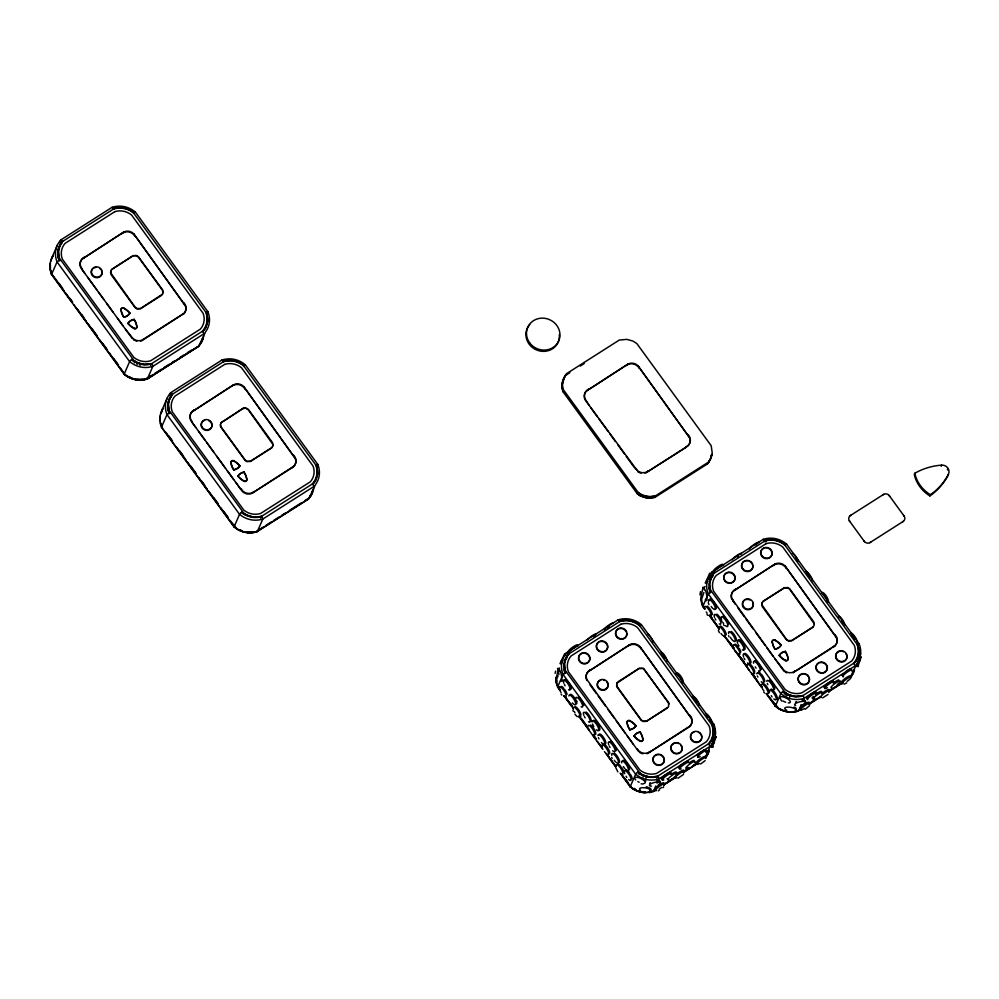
<?xml version="1.0" encoding="UTF-8"?>
<svg xmlns="http://www.w3.org/2000/svg" width="999" height="999" viewBox="0 0 999 999"><rect width="100%" height="100%" fill="white"/><g stroke="black" fill="none" stroke-linecap="round" stroke-linejoin="round"><path stroke-width="1.5" d="M561.888 385.914L562.937 380.169L566.658 373.589L619.28 340.06L626.885 339.373L632.866 341.059L636.788 343.506L711.213 445.766L712.225 453.022L710.664 458.641L707.517 463.873L654.907 497.402L647.29 498.089L639.934 495.691L637.399 493.956L562.961 391.695L561.888 385.914L564.922 375.936M555.669 677.534C555.943 681.455 559.203 665.921 557.517 668.606M559.303 669.218L559.34 667.956L558.803 668.868M704.482 588.636L704.233 587.612M110.664 271.179L112 269.143L133.154 255.682L136.638 255.532L138.486 256.768L162.625 289.922L162.949 293.256L161.613 295.292L140.459 308.766L136.988 308.903L135.127 307.667L110.989 274.513L110.802 270.854L110.639 271.478M133.154 255.682L135.827 255.669L138.349 257.093L162.487 290.247L163.112 292.632M272.889 445.966L273.039 445.342L271.541 448.002L250.399 461.463L246.915 461.613L245.055 460.377L220.929 427.222C219.355 425.112 221.691 421.965 221.004 422.977M272.128 447.415L250.537 461.138L247.053 461.288L245.205 460.052L221.066 426.898L220.429 424.5M272.902 445.666L272.552 442.632L248.426 409.465L246.566 408.229L243.082 408.379L221.216 422.764M616.658 684.078L616.82 683.453L617.007 687.112L641.146 720.267L642.994 721.503L646.478 721.365L668.568 706.768L668.643 702.522L643.281 668.406L639.173 668.281L616.945 683.191L617.295 682.654M761.862 603.196L763.211 601.161L784.352 587.699L787.836 587.549L789.697 588.786L813.823 621.94L814.16 625.274L812.811 627.31L791.67 640.784L788.186 640.933L786.325 639.697L762.2 606.53L762.012 602.872L761.85 603.496M59.952 245.23L58.392 250.849L59.403 258.104L133.829 360.364L136.364 362.1L143.731 364.498L151.336 363.811L203.958 330.282L205.694 327.934L207.967 321.029L206.955 313.786L132.53 211.513L129.982 209.79L122.627 207.38L115.01 208.079L62.4 241.596L59.253 246.84L60.664 243.943M169.892 397.939L168.319 403.559L169.331 410.801L243.768 513.074L246.303 514.797L253.659 517.207L261.276 516.508L313.898 482.992L315.634 480.644L317.894 473.738L316.883 466.483L242.457 364.223L239.922 362.487L232.555 360.09L224.95 360.776L172.328 394.305L169.193 399.538L170.592 396.653M707.517 463.873L710.551 458.903L711.525 454.632M699.949 594.867L700.549 591.608M555.132 673.326L555.606 671.116M703.87 592.469L702.085 598.014M58.679 248.177L57.892 250.999L58.591 249.4M710.114 579.994L709.527 584.34L710.601 590.122L785.039 692.382L787.574 694.118L794.929 696.528L802.547 695.828L855.169 662.312L857.604 658.678L859.165 653.059L858.153 645.804L783.728 543.543L781.193 541.808L773.825 539.398L766.221 540.097L713.598 573.613L709.415 581.593L709.877 580.207M712.487 746.915L716.183 736.625L715.734 737.549M856.655 665.147L856.355 666.37L859.465 657.817M558.066 675.923L556.893 678.596M711.463 745.729L711.163 746.952L714.61 737.362M859.802 656.78L859.939 655.868M857.904 665.584C857.067 669.08 862.237 654.482 860.926 656.967M168.606 400.886L167.82 403.708L168.519 402.098M713.461 743.868L713.935 742.482M859.128 661.912L859.615 660.489M702.697 588.024L703.121 587.037L700.799 597.752M710.963 574L709.44 576.947M51.936 257.63L57.43 244.992M59.628 242.732L60.852 239.922L112.088 207.293L114.523 206.656A22.952 21.429 23.5 0 1 133.267 210.477L135.327 212.025L207.904 311.738L208.691 314.098A22.952 21.429 23.5 0 1 205.619 331.818L198.601 346.353L147.365 378.983L144.93 379.62A22.952 21.429 23.5 0 1 126.186 375.799L124.126 374.25L129.62 361.601L131.793 359.303L133.516 360.701M58.217 249.575L58.916 247.964M58.941 256.706L58.242 258.316L58.604 255.257M82.58 258.753L123.976 231.943L82.305 258.966A8.242 7.692 23.5 0 0 80.782 267.782L132.243 338.536M84.328 257.642L84.603 257.03L82.58 258.354A8.242 7.692 23.5 0 0 81.044 267.17L82.492 269.206M121.953 233.666L124.276 231.78A8.242 7.692 23.5 0 1 133.616 233.691L134.84 236.288M111.426 269.73L132.205 256.281M110.439 272.44L135.265 307.355L137.125 308.579L140.609 308.441L162.55 294.168M184.865 305.02L133.841 233.953L185.04 305.319A8.242 7.692 23.5 0 1 183.516 314.136M120.954 309.977L121.104 309.64A1.861 1.736 23.5 0 1 123.726 307.967A17.92 16.733 23.5 0 1 129.957 313.074L129.808 313.399A9.353 8.729 23.5 0 1 123.726 317.27A18.144 16.933 23.5 0 1 120.954 309.977A1.861 1.736 23.5 0 1 123.576 308.304L123.726 307.967M123.726 317.27L123.876 316.945A9.353 8.729 23.5 0 0 129.957 313.074M127.947 323.526L128.097 323.189A9.353 8.729 23.5 0 1 134.166 319.318A18.144 16.933 23.5 0 1 136.95 326.623L136.801 326.96A1.861 1.736 23.5 0 1 134.178 328.634A17.92 16.733 23.5 0 1 127.947 323.526A9.353 8.729 23.5 0 1 134.028 319.655L134.166 319.318M134.178 328.634L134.316 328.296A1.861 1.736 23.5 0 0 136.95 326.623M134.353 362.874L135.052 361.276M137.05 364.423L137.75 362.812M139.972 365.509L140.672 363.898M150.649 365.409L151.336 363.811M183.604 303.284L183.866 302.672L185.302 304.707A8.242 7.692 23.5 0 1 183.779 313.536L142.07 340.097A8.242 7.692 23.5 0 1 132.742 338.199L125.562 329.37M183.242 314.348L183.516 313.736L141.808 340.709A8.242 7.692 23.5 0 1 140.634 341.096M161.863 410.327L167.357 397.689M169.568 395.442L170.779 392.632L222.015 359.99L224.463 359.365A22.952 21.429 23.5 0 1 243.194 363.186L245.267 364.735L317.832 464.448L318.619 466.808A22.952 21.429 23.5 0 1 315.559 484.527L308.529 499.05L257.143 531.605L254.745 532.23A22.727 21.216 23.5 0 1 236.201 528.446L234.053 526.948L161.488 427.247L166.983 414.597L169.643 412.962M168.881 409.415L168.182 411.014L167.632 408.104L168.332 406.493M167.844 409.565L168.544 407.967M168.631 412.412L169.331 410.801M192.507 411.463L233.903 384.64L192.245 411.663A8.242 7.692 23.5 0 0 189.972 418.169M194.268 410.339L194.53 409.727L192.507 411.051A8.242 7.692 23.5 0 0 190.984 419.88L192.42 421.915M231.893 386.376L234.216 384.49A8.242 7.692 23.5 0 1 243.544 386.388L244.78 388.998M221.94 421.853L222.889 421.241M294.792 457.729L243.781 386.663L294.98 458.029A8.242 7.692 23.5 0 1 293.444 466.845L251.748 493.419A8.242 7.692 23.5 0 1 249.338 494.006M224.026 420.754L243.082 408.379M242.944 408.703L243.881 408.091M244.543 407.979L243.744 408.404M245.23 407.967L248.276 409.79L273.102 444.692M230.881 462.674L231.031 462.35A1.861 1.736 23.5 0 1 233.654 460.676A17.92 16.733 23.5 0 1 239.885 465.771L239.735 466.108A9.353 8.729 23.5 0 1 233.666 469.98A18.144 16.933 23.5 0 1 230.881 462.674A1.861 1.736 23.5 0 1 233.516 461.001L233.654 460.676M233.666 469.98L233.803 469.642A9.353 8.729 23.5 0 0 239.885 465.771M237.874 476.223L238.024 475.899A9.353 8.729 23.5 0 1 244.106 472.028A18.144 16.933 23.5 0 1 246.878 479.333L246.741 479.657A1.861 1.736 23.5 0 1 244.106 481.331A17.92 16.733 23.5 0 1 237.874 476.223A9.353 8.729 23.5 0 1 240.996 473.339M246.741 479.657A18.144 16.933 23.5 0 0 243.956 472.352L244.106 472.028M244.106 481.331L244.256 481.006A1.861 1.736 23.5 0 0 246.878 479.333M252.048 493.256L293.444 466.446L293.182 467.057M253.796 492.145L254.071 491.533L252.01 492.807A8.242 7.692 23.5 0 1 242.67 490.896L241.184 488.898M260.577 518.119L261.276 516.508M236.114 528.496A22.952 21.429 23.5 0 0 254.857 532.317L257.305 531.693L262.799 519.055L261.838 516.108L259.902 516.608A20.267 18.919 23.5 0 1 243.356 513.236L241.733 512.012L239.548 514.31L234.053 526.948L236.313 528.334A22.44 20.942 23.5 0 0 254.62 532.067M293.531 455.994L293.806 455.382L295.242 457.417A8.242 7.692 23.5 0 1 293.718 466.233L291.421 468.169M562.937 380.169L564.21 377.222M562.474 381.556L563.174 379.957M562.15 382.992L562.849 381.381M564.223 377.535L565.746 374.712M561.95 384.44L562.649 382.842M565.047 376.311L566.658 373.589M561.962 387.387L562.587 384.303M562.162 388.848L562.662 385.776M562.499 390.297L562.862 387.25M562.961 391.695L563.199 388.698M586.838 390.746L628.234 363.923L586.575 390.946A8.242 7.692 23.5 0 0 584.577 398.638M588.586 389.622L588.861 389.011L586.838 390.334A8.242 7.692 23.5 0 0 585.314 399.163L589.198 405.519M626.223 365.659L628.546 363.773A8.242 7.692 23.5 0 1 637.874 365.671L639.098 368.281M689.123 437.013L638.111 365.946L689.298 437.312A8.242 7.692 23.5 0 1 687.774 446.128L646.066 472.702A8.242 7.692 23.5 0 1 644.904 473.089M635.239 468.793L635.514 468.181L637 470.179A8.242 7.692 23.5 0 0 646.341 472.09L648.388 470.816L648.126 471.428M565.272 659.44L568.419 654.195L621.028 620.679L628.646 619.979L636.001 622.389L638.536 624.113L712.974 726.385L713.985 733.641L711.713 740.546L709.977 742.881L657.354 776.41L649.75 777.097L642.382 774.7L639.847 772.964L565.422 670.704L564.41 663.448L566.683 656.543M637.399 493.956L638.086 492.357L563.661 390.085M638.611 494.867L639.31 493.256L638.086 492.357M639.934 495.691L640.634 494.08L639.31 493.256M560.289 690.871L557.567 687.137L563.061 674.5L565.734 672.864L565.109 670.991A20.267 18.919 23.5 0 1 567.807 655.356C571.028 653.746 565.534 650.749 565.347 654.42A22.952 21.429 23.5 0 0 562.275 672.14L563.061 674.5L635.639 774.213L637.699 775.761A22.952 21.429 23.5 0 0 656.443 779.582L658.878 778.945L710.114 746.315L711.638 744.417A22.952 21.429 23.5 0 0 714.71 726.698L713.923 724.337L641.346 624.625L639.285 623.076A22.952 21.429 23.5 0 0 620.541 619.255L618.106 619.892L566.87 652.534M565.422 670.704L564.722 672.302L563.923 669.467M641.308 496.403L642.007 494.805L640.634 494.08M642.757 497.015L643.456 495.404L649.55 496.603L655.606 495.791L708.216 462.275M644.23 497.49L644.929 495.891M645.754 497.852L646.453 496.253M647.29 498.089L647.989 496.491M648.851 498.201L649.55 496.603M650.399 498.189L651.098 496.59M651.935 498.051L652.634 496.441M653.446 497.777L654.145 496.178M654.907 497.402L655.606 495.791M687.861 435.277L688.124 434.665L689.572 436.7A8.242 7.692 23.5 0 1 688.036 445.517L686.013 446.84M588.598 671.353L629.994 644.542L588.324 671.565A8.242 7.692 23.5 0 0 586.8 680.381M590.347 670.242L590.609 669.63L588.598 670.953A8.242 7.692 23.5 0 0 587.062 679.77L638.498 751.41M627.971 646.266L630.294 644.38A8.242 7.692 23.5 0 1 639.635 646.291L640.859 648.9M708.441 462.749L709.14 461.151M711.325 456.081L712.025 454.47M709.253 461.538L711.7 455.906M616.508 685.701L641.283 719.954L643.144 721.191L646.628 721.041L667.632 707.891M618.019 681.743L639.023 668.593L643.281 668.406M690.883 717.619L639.86 646.553L691.058 717.919A8.242 7.692 23.5 0 1 689.535 726.748L647.827 753.308A8.242 7.692 23.5 0 1 646.653 753.696M643.856 668.781L669.143 703.945M626.972 722.577L627.11 722.24A1.861 1.736 23.5 0 1 629.745 720.566A17.92 16.733 23.5 0 1 635.976 725.674L635.826 725.998A9.353 8.729 23.5 0 1 629.745 729.882A18.144 16.933 23.5 0 1 626.972 722.577A1.861 1.736 23.5 0 1 629.295 720.779M629.745 720.566L629.595 720.903A17.92 16.733 23.5 0 1 632.467 722.702M629.745 729.882L629.894 729.545A9.353 8.729 23.5 0 0 635.976 725.674M642.832 739.872A1.861 1.736 23.5 0 1 640.197 741.233A17.92 16.733 23.5 0 1 633.965 736.126L634.115 735.788A9.353 8.729 23.5 0 1 640.184 731.917A18.144 16.933 23.5 0 1 642.969 739.223L642.819 739.56M642.719 738.91A18.144 16.933 23.5 0 0 640.047 732.255L640.184 731.917M711.862 575.961L710.464 578.858L712.899 575.224M640.197 741.233L640.334 740.896A1.861 1.736 23.5 0 0 642.969 739.223M711.987 576.348L712.687 574.737M637 749.412L637.262 748.8L638.761 750.798A8.242 7.692 23.5 0 0 648.089 752.697L650.149 751.423L649.887 752.035M710.152 588.723L709.452 590.334L708.903 587.424M645.092 792.619A22.727 21.216 23.5 0 1 632.28 788.348L630.144 786.85L635.639 774.213L637.812 771.902L639.535 773.301M639.148 774.575L639.847 772.964M643.069 777.022L643.768 775.411M645.991 778.109L646.69 776.498M733.778 590.771L775.174 563.96L733.516 590.983A8.242 7.692 23.5 0 0 731.518 598.663M735.539 589.66L735.801 589.048L733.778 590.372A8.242 7.692 23.5 0 0 732.255 599.2L733.428 601.835M735.227 604.32L732.429 599.5L783.678 670.829A8.242 7.692 23.5 0 0 784.64 671.653M656.655 778.009L657.354 776.41M655.831 785.963L653.383 791.583L650.948 792.219A22.952 21.429 23.5 0 1 649.038 792.544M657.055 783.166C658.928 782.192 660.014 774.312 655.993 776.51A20.267 18.919 23.5 0 1 639.447 773.139M689.622 715.896L689.884 715.284L691.32 717.307A8.242 7.692 23.5 0 1 689.797 726.136L648.126 753.159M773.164 565.684L775.486 563.798A8.242 7.692 23.5 0 1 784.814 565.709L786.051 568.319M762.624 601.748L784.215 588.024L787.699 587.874L789.547 589.11L814.372 624.013M761.65 604.47L786.475 639.372L788.323 640.609L791.807 640.459L813.398 626.723M836.063 637.037L785.052 565.971L836.25 637.337A8.242 7.692 23.5 0 1 834.714 646.166L832.691 647.489L834.989 645.554A8.242 7.692 23.5 0 0 836.513 636.725L835.077 634.702L834.802 635.314M705.232 757.542L710.114 746.315L708.503 743.83L709.69 742.294A20.267 18.919 23.5 0 0 712.399 726.66L711.775 724.787L713.923 724.337M772.152 641.995L772.302 641.658A1.861 1.736 23.5 0 1 774.924 639.984A17.92 16.733 23.5 0 1 781.156 645.092L781.006 645.429A9.353 8.729 23.5 0 1 774.937 649.3A18.144 16.933 23.5 0 1 772.152 641.995A1.861 1.736 23.5 0 1 774.787 640.322L774.924 639.984M774.937 649.3L775.074 648.963A9.353 8.729 23.5 0 0 781.156 645.092M779.145 655.544L779.295 655.207A9.353 8.729 23.5 0 1 785.376 651.336A18.144 16.933 23.5 0 1 788.149 658.641L788.011 658.978A1.861 1.736 23.5 0 1 785.376 660.651A17.92 16.733 23.5 0 1 779.145 655.544A9.353 8.729 23.5 0 1 783.99 651.947M786.525 653.983A18.144 16.933 23.5 0 0 785.226 651.673L785.376 651.336M785.376 660.651L785.526 660.314A1.861 1.736 23.5 0 0 788.149 658.641M801.198 709.327L796.016 711.55A22.727 21.216 23.5 0 1 777.459 707.767L775.324 706.268L780.818 693.631L783.004 691.32L784.627 692.557A20.267 18.919 23.5 0 0 801.173 695.928C804.42 693.731 804.582 699.999 802.846 701.173M793.019 672.727L834.714 645.766L834.452 646.365M784.34 693.993L785.039 692.382M785.551 694.904L786.25 693.294M786.875 695.729L787.574 694.118M789.697 697.04L790.396 695.441M801.011 705.394L798.576 711.001L796.128 711.638A22.952 21.429 23.5 0 1 777.384 707.816M914.797 473.276L914.285 474.463A33.404 31.181 23.5 0 0 929.894 495.904A64.011 59.753 23.5 0 0 947.901 475.574L948.413 474.375A6.631 6.194 23.5 0 0 941.67 465.122A64.785 60.477 23.5 0 0 914.797 473.276A33.404 31.181 23.5 0 0 930.406 494.717L929.894 495.904M941.158 466.308L941.67 465.122M850.411 676.96L856.83 663.836A22.952 21.429 23.5 0 0 859.889 646.128L859.103 643.756L786.538 544.055L784.465 542.494A22.952 21.429 23.5 0 0 765.734 538.673L763.286 539.31L712.05 571.952L710.526 573.838A22.952 21.429 23.5 0 0 707.467 591.558L708.254 593.918L780.818 693.631L782.891 695.179A22.952 21.429 23.5 0 0 801.623 699L804.07 698.363L855.306 665.734L853.695 663.249L854.869 661.725A20.267 18.919 23.5 0 0 857.579 646.078L856.955 644.205L859.103 643.756M616.683 683.778L617.082 682.866M561.101 664.248L561.825 662.662M709.477 574.088L709.902 573.101L705.194 583.016M706.281 583.666L707.554 580.918M562.362 661.5L562.974 660.189M708.166 579.62L708.815 578.259M560.851 661.925L561.426 660.739M565.322 655.356L565.871 654.283M564.722 653.683L560.002 663.598M809.59 705.569L805.331 709.215M59.965 245.554L61.701 243.207M169.892 398.251L171.628 395.904M565.983 658.154L566.795 656.93M59.453 258.941L59.828 260.801L59.091 258.391A20.267 18.919 23.5 0 1 61.788 242.757L62.675 240.971L61.414 242.545A20.704 19.331 23.5 0 0 58.654 258.516L59.303 260.477L57.043 261.9L51.548 274.538L124.238 374.213L126.261 375.736A22.727 21.216 23.5 0 0 144.818 379.52L147.215 378.908L198.389 346.303L199.887 344.443M202.76 331.556L204.021 329.982A20.704 19.331 23.5 0 0 206.781 314.011L206.131 312.05L206.381 314.061A20.267 18.919 23.5 0 1 203.671 329.695L202.46 331.193L204.096 333.703L152.859 366.346L150.424 366.983A22.952 21.429 23.5 0 1 131.681 363.161L129.62 361.601L57.043 261.9L56.256 259.54A22.952 21.429 23.5 0 1 59.328 241.82L60.852 239.922L62.675 240.971M168.694 410.177A19.855 18.544 23.5 0 0 169.081 411.763L169.68 413.561L169.018 411.101A20.267 18.919 23.5 0 1 171.728 395.454L172.602 393.681L171.353 395.242A20.704 19.331 23.5 0 0 168.581 411.226L169.231 413.174M312.687 484.253L313.948 482.692A20.704 19.331 23.5 0 0 316.708 466.708L316.059 464.76L316.308 466.77A20.267 18.919 23.5 0 1 313.599 482.405L312.4 483.903L314.036 486.413L262.799 519.055L260.352 519.68A22.952 21.429 23.5 0 1 241.621 515.859L239.548 514.31L166.983 414.597L166.196 412.237A22.952 21.429 23.5 0 1 169.256 394.518L170.779 392.632L172.602 393.681M256.543 530.981L256.968 531.456L308.316 499.001L309.815 497.152A22.727 21.216 23.5 0 0 312.974 490.584M568.693 653.583L567.432 655.144A20.704 19.331 23.5 0 0 564.672 671.116L565.322 673.076M710.501 592.494L710.289 590.409A20.267 18.919 23.5 0 1 712.999 574.775L713.873 573.001L712.624 574.562A20.704 19.331 23.5 0 0 709.852 590.546L710.501 592.494L708.254 593.918L702.759 606.555L704.745 609.115M708.778 744.155L710.027 742.594A20.704 19.331 23.5 0 0 712.799 726.61L712.15 724.662M853.958 663.573L855.219 662.012A20.704 19.331 23.5 0 0 857.979 646.028L857.329 644.08M851.111 515.084L849.575 516.283A4.458 4.158 23.5 0 0 848.938 519.967L849.962 521.678M902.447 521.928L903.983 520.729A4.458 4.158 23.5 0 0 904.619 517.045L903.583 515.334M662.961 787.687L663.686 786.987M683.566 774.362L678.121 778.196M705.107 760.639L700.624 764.01M828.021 694.467L822.627 697.876M135.327 212.025L133.666 213.149L132.03 211.913A20.267 18.919 23.5 0 0 115.484 208.541L113.561 209.041L112.088 207.293M245.267 364.735L243.631 365.834L241.97 364.623A20.267 18.919 23.5 0 0 225.424 361.251L223.489 361.75M641.346 624.625L639.71 625.724L638.049 624.525A20.267 18.919 23.5 0 0 621.503 621.141L619.58 621.653M786.538 544.055L784.877 545.167L783.241 543.943A20.267 18.919 23.5 0 0 766.695 540.571L764.759 541.071L763.286 539.31M882.779 494.905L884.527 494.006A4.458 4.158 23.5 0 1 888.423 494.805L889.759 496.328M870.766 542.107L869.018 543.006A4.458 4.158 23.5 0 1 865.122 542.207L863.798 540.684M630.144 786.85L630.881 786.438M777.921 707.255L776.061 705.856L775.324 706.268M146.603 378.271L152.06 375.212M154.683 373.539L161.214 369.38M163.836 367.707L169.068 364.385M171.678 362.712L174.301 361.051M179.533 357.717L183.454 355.219M187.375 352.709L191.296 350.212M258.067 530.419L263.299 527.085M265.921 525.412L271.154 522.077M273.763 520.417L278.996 517.082M281.618 515.422L285.539 512.912M289.46 510.414L301.236 502.922M305.157 500.424L307.779 498.751M565.958 375.187L569.855 372.702M580.269 366.084L584.165 363.599M646.378 472.539L685.751 447.452M850.161 515.696L883.728 494.305M869.817 542.707L903.396 521.316M793.318 672.577L795.341 670.841L793.281 672.115A8.242 7.692 23.5 0 1 783.94 670.217L774.962 658.903M796.365 670.629L831.405 648.314M655.469 789.485L652.846 791.146L656.018 789.909M668.543 781.143L673.776 777.809M684.24 771.153L689.472 767.819M693.393 765.309L696.016 763.648M653.046 791.358L655.669 789.685M664.847 783.84L674.013 777.996M683.191 772.152L689.735 767.981M692.357 766.32L696.291 763.81M653.234 791.508L655.856 789.834M665.047 783.978L674.225 778.134M683.416 772.277L696.54 763.923M663.898 784.889L675.724 777.359M683.603 772.339L696.74 763.973M811.113 702.235L816.345 698.9M829.42 690.571L838.586 684.74M810.027 703.259L820.516 696.59M829.682 690.746L841.47 683.229M809.078 704.307L820.903 696.778M829.907 690.858L843.231 682.554M846.74 682.866L844.167 684.153M123.714 232.555L124.013 232.392A8.242 7.692 23.5 0 1 133.354 234.29L133.579 234.565M233.641 385.252L233.953 385.102A8.242 7.692 23.5 0 1 243.281 387L243.519 387.262M627.971 364.535L628.271 364.385A8.242 7.692 23.5 0 1 637.612 366.283L637.837 366.546M774.912 564.572L775.224 564.41A8.242 7.692 23.5 0 1 784.552 566.321L784.789 566.583M629.732 645.154L630.032 644.992A8.242 7.692 23.5 0 1 639.372 646.902L639.597 647.165M659.203 790.359L658.254 790.833M128.009 376.66A22.44 20.942 23.5 0 1 126.374 375.624L124.126 374.25M206.131 312.05L207.904 311.738M316.059 464.76L317.832 464.448M558.916 686.95L557.567 687.137M113.337 208.704L115.36 208.179A20.704 19.331 23.5 0 1 132.268 211.626L133.966 212.912M146.828 378.546L147.365 378.983L152.859 366.346L152.085 363.823L150.075 364.348A20.704 19.331 23.5 0 1 133.167 360.901M222.015 359.99L223.277 361.401L225.287 360.876A20.704 19.331 23.5 0 1 242.195 364.335L243.893 365.609M262.025 516.533L260.002 517.057A20.704 19.331 23.5 0 1 243.107 513.611L241.396 512.325M764.547 540.721L766.558 540.197A20.704 19.331 23.5 0 1 783.466 543.643L785.164 544.93M618.106 619.892L619.355 621.303L621.378 620.779A20.704 19.331 23.5 0 1 638.286 624.225L639.984 625.511M803.296 695.853L801.273 696.365A20.704 19.331 23.5 0 1 784.377 692.919L782.667 691.645M795.891 711.388L798.413 710.926M658.104 776.423L656.093 776.947A20.704 19.331 23.5 0 1 639.185 773.501M52.522 274.45L51.548 274.538L50.762 272.178A22.952 21.429 23.5 0 1 52.81 255.994M162.462 427.16L161.488 427.247M703.733 606.48L702.759 606.555L701.972 604.195A22.952 21.429 23.5 0 1 701.148 598.626M643.169 784.015L641.133 783.815M712.05 571.952L713.873 573.001M308.316 499.001L310.052 497.165A22.952 21.429 23.5 0 0 312.687 492.295M642.007 494.805L643.456 495.404M634.14 788.336L635.464 789.148M777.734 707.479L769.392 697.215M131.468 359.628L133.329 360.976A19.855 18.544 23.5 0 0 134.765 361.888M637.487 772.227L639.348 773.576A19.855 18.544 23.5 0 0 640.784 774.5M236.463 528.159L229.957 520.417M577.222 716.658L574.949 714.335M707.804 615.297L706.98 614.46M781.031 700.399L781.842 701.098M723.538 624.812L724.275 625.574M763.81 692.22L764.547 692.981M561.051 694.105L561.788 695.042M889.073 495.392L904.27 516.271M849.287 520.741L864.472 541.62M737.936 608.041L744.267 616.72M746.066 619.205L753.296 629.133M756.006 632.854L765.034 645.254M766.832 647.739L773.151 656.418M636.775 469.917L585.039 399.775M590.996 408.004L597.315 416.695M599.125 419.168L608.154 431.58M609.964 434.053L615.384 441.508M618.094 445.229L624.412 453.908M626.211 456.393L634.34 467.557M710.139 615.284L711.975 617.794M730.281 642.956L733.94 647.989M741.27 658.054L744.018 661.825M753.171 674.412L755.007 676.922M774.237 703.346L776.061 705.856M709.814 615.359L711.65 617.882M713.486 620.391L718.98 627.959M727.235 639.285L733.653 648.101M738.236 654.395L746.478 665.734M751.985 673.289L757.479 680.843M760.227 684.627L762.062 687.15M704.957 609.103L702.372 604.32A22.44 20.942 23.5 0 1 701.947 602.509M709.552 615.409L718.718 628.009M724.225 635.576L733.403 648.176M735.239 650.699L749 669.605M751.748 673.388L761.837 687.25M766.433 693.556L775.599 706.156L777.584 707.654A22.44 20.942 23.5 0 0 786.413 711.413M709.103 615.284L719.08 628.995M724.025 635.601L761.725 687.574M766.258 693.618L775.436 706.243M590.047 684.902L596.366 693.581M598.176 696.066L605.394 705.993M608.104 709.715L614.422 718.393M616.233 720.878L625.262 733.278M627.072 735.764L633.391 744.442M570.441 703.408L572.277 705.931M581.43 718.506L586.013 724.799M593.344 734.864L596.091 738.636M625.386 778.895L628.134 782.667M558.216 687.125L560.052 689.647M565.546 697.202L571.965 706.018M580.219 717.344L587.549 727.422M593.044 734.977L595.791 738.761M600.374 745.054L602.21 747.577M607.717 755.132L609.54 757.654M611.376 760.164L615.958 766.47M622.377 775.274L630.631 786.613M559.777 689.685L557.18 684.889M564.36 695.991L571.703 706.068M579.045 716.158L589.135 730.019M592.807 735.064L595.554 738.848M597.39 741.358L601.972 747.664M607.479 755.232L615.734 766.57M621.241 774.138L630.419 786.737L632.392 788.223A22.44 20.942 23.5 0 0 645.042 792.457M563.923 695.866L573.326 708.616M578.846 716.183L602.921 749.45M605.644 753.196L615.634 766.907M620.167 773.139L630.257 786.812M82.218 269.817L84.927 273.539M87.637 277.26L96.666 289.66M98.476 292.145L103.896 299.588M106.606 303.309L112.924 312M117.445 318.194L122.852 325.649M192.158 422.515L195.767 427.485M198.476 431.206L204.795 439.885M206.606 442.37L213.823 452.297M216.533 456.019L225.562 468.419M227.372 470.904L233.691 479.582M235.502 482.067L240.921 489.51M58.929 283.254L62.6 288.286M69.918 298.351L72.665 302.135M81.831 314.71L83.654 317.232M91.896 328.546L97.39 336.101M102.885 343.644L107.467 349.937M113.874 358.741L118.456 365.035M53.109 275.786L64.111 290.896M65.946 293.419L72.365 302.235M76.948 308.529L86.114 321.116M87.949 323.639L97.115 336.226M99.863 340.01L107.193 350.087M109.028 352.61L118.194 365.197M120.03 367.719L124.613 374.013M72.103 302.297L51.923 274.563L51.161 272.29A22.44 20.942 23.5 0 1 50.737 270.492M73.938 304.807L124.4 374.138M168.868 435.964L172.527 440.996M179.857 451.061L183.516 456.093M190.846 466.158L196.341 473.701M201.835 481.256L204.583 485.027M213.736 497.614L218.319 503.896M223.813 511.451L228.384 517.744M165.797 432.267L172.215 441.083M176.798 447.377L185.964 459.977M187.8 462.487L196.041 473.826M198.789 477.597L207.043 488.936M208.878 491.458L218.044 504.045M220.791 507.829L228.122 517.907M234.328 526.848L161.638 427.272L160.702 424.875A22.952 21.429 23.5 0 1 162.737 408.703M617.882 771.877L615.821 767.794M719.442 632.717L718.381 630.606M728.521 635.701L728.983 636.738M708.978 604.67L708.216 602.697M611.663 757.442L612.137 758.478M152.085 363.823L149.975 363.911A20.267 18.919 23.5 0 1 133.429 360.527M702.909 606.58L702.135 604.27A22.727 21.216 23.5 0 1 701.323 598.751M557.729 687.162L556.78 684.777A22.952 21.429 23.5 0 1 555.968 679.208M161.85 427.26L161.101 425A22.44 20.942 23.5 0 1 160.677 423.201M51.711 274.563L50.937 272.24A22.727 21.216 23.5 0 1 50.425 263.062M572.902 710.252L573.189 711.176M57.905 256.868L57.63 253.921M167.557 406.63L167.632 408.104M607.979 684.902A5.482 5.12 23.5 0 1 603.583 690.284A5.482 5.12 23.5 0 1 597.352 686.301A5.482 5.12 23.5 0 1 600.661 680.232M603.458 680.094A5.482 5.12 23.5 0 1 604.807 680.556M606.98 682.354A5.482 5.12 23.5 0 1 607.654 683.578M633.004 723.126A17.92 16.733 23.5 0 1 633.516 723.563M634.015 724.025A17.92 16.733 23.5 0 1 635.826 725.998M629.894 729.545A18.144 16.933 23.5 0 1 627.11 722.24M633.965 736.126A9.353 8.729 23.5 0 1 637.637 732.966M638.211 732.729A9.353 8.729 23.5 0 1 640.047 732.255M640.334 740.896A17.92 16.733 23.5 0 1 634.115 735.788M648.913 787.587A5.757 2.01 9.8 0 1 649.85 790.584M646.216 786.762A5.757 2.01 9.8 0 1 647.639 787.125M640.634 790.396A5.757 2.01 9.8 0 1 642.207 787.687A5.757 2.01 9.8 0 1 650.262 789.722A5.757 2.01 9.8 0 1 647.277 792.082M645.841 791.995A5.757 2.01 9.8 0 1 644.367 791.757M651.498 786.176A5.757 1.686 -13.5 0 1 650.911 783.753A5.757 1.686 -13.5 0 1 659.19 781.992A5.757 1.686 -13.5 0 1 658.329 784.727M656.93 780.756A5.757 1.686 -13.5 0 1 659.839 782.392M649.55 783.266A5.757 1.686 -13.5 0 1 650.299 782.716M635.726 779.957A5.757 2.06 25.9 0 1 636.525 777.259A5.757 2.06 25.9 0 1 643.618 780.244A5.757 2.06 25.9 0 1 644.055 783.466M639.148 782.267A5.757 2.06 25.9 0 1 637.837 781.555M645.416 780.469A5.757 2.06 25.9 0 1 645.741 781.168M618.144 764.098A5.757 1.748 57.5 0 1 620.554 765.983M621.44 767.107A5.757 1.748 57.5 0 1 623.9 772.002M616.133 765.746A5.757 1.748 57.5 0 1 619.193 766.333A5.757 1.748 57.5 0 1 622.914 773.014A5.757 1.748 57.5 0 1 620.504 773.588M558.766 671.977A5.757 1.186 80.2 0 1 560.227 671.041A5.757 1.186 80.2 0 1 561.788 678.546A5.757 1.186 80.2 0 1 560.614 680.781M558.928 674.625A5.757 1.186 80.2 0 1 558.791 673.214M563.011 680.119A5.757 1.186 80.2 0 1 562.837 680.794M599 734.977A5.757 1.748 57.5 0 1 603.671 737.612A5.757 1.748 57.5 0 1 604.882 743.793M597.939 735.651A5.757 1.748 57.5 0 1 601.286 736.563A5.757 1.748 57.5 0 1 604.782 743.493A5.757 1.748 57.5 0 1 601.423 742.582M598.988 738.923A5.757 1.748 57.5 0 1 598.426 737.674M610.314 741.246A5.757 1.748 57.5 0 1 615.709 748.026M616.058 749.15A5.757 1.748 57.5 0 1 616.096 750.699M608.778 744.929A5.757 1.748 57.5 0 1 610.202 742.432A5.757 1.748 57.5 0 1 614.909 749.475A5.757 1.748 57.5 0 1 612.662 750.736M610.064 747.464A5.757 1.748 57.5 0 1 609.34 746.166M626.273 770.004A5.757 1.748 57.5 0 1 626.972 770.341M627.797 770.978A5.757 1.748 57.5 0 1 629.57 773.014M630.394 774.25A5.757 1.748 57.5 0 1 632.167 778.82M624.75 773.688A5.757 1.748 57.5 0 1 626.173 771.191A5.757 1.748 57.5 0 1 630.869 778.233A5.757 1.748 57.5 0 1 628.633 779.495M626.86 777.472A5.757 1.748 57.5 0 1 626.023 776.223M603.846 744.143A5.757 1.748 57.5 0 1 607.966 748.388A5.757 1.748 57.5 0 1 609.64 753.608M601.96 746.703A5.757 1.748 57.5 0 1 604.882 746.378A5.757 1.748 57.5 0 1 608.666 753.883A5.757 1.748 57.5 0 1 604.432 751.61M578.583 697.015A5.757 1.748 57.5 0 1 583.778 705.494M575.861 698.338A5.757 1.748 57.5 0 1 580.943 701.61A5.757 1.748 57.5 0 1 581.056 706.817M576.91 701.61A5.757 1.748 57.5 0 1 576.361 700.361M586.051 711.987A5.757 1.748 57.5 0 1 590.746 718.443M591.108 719.555A5.757 1.748 57.5 0 1 591.146 721.116M583.828 715.334A5.757 1.748 57.5 0 1 584.989 712.662A5.757 1.748 57.5 0 1 589.685 719.118A5.757 1.748 57.5 0 1 588.523 721.79M585.102 717.869A5.757 1.748 57.5 0 1 584.39 716.583M590.621 725.012A5.757 1.748 57.5 0 1 595.067 730.856A5.757 1.748 57.5 0 1 594.855 734.477M587.899 726.335A5.757 1.748 57.5 0 1 592.981 729.607A5.757 1.748 57.5 0 1 593.094 734.827M588.948 729.607A5.757 1.748 57.5 0 1 588.399 728.371M570.379 694.342A5.757 1.748 57.5 0 1 575.749 699.887M576.311 701.136A5.757 1.748 57.5 0 1 576.698 703.808M568.893 695.991A5.757 1.748 57.5 0 1 573.563 698.638A5.757 1.748 57.5 0 1 574.787 704.819M574.088 704.482A5.757 1.748 57.5 0 1 572.39 702.921M561.313 686.325A5.757 1.748 57.5 0 1 563.711 688.224M564.597 689.335A5.757 1.748 57.5 0 1 567.07 694.243M559.79 690.009A5.757 1.748 57.5 0 1 561.213 687.524A5.757 1.748 57.5 0 1 565.909 694.555A5.757 1.748 57.5 0 1 563.673 695.828M561.063 692.544A5.757 1.748 57.5 0 1 560.352 691.258M581.006 716.021A5.757 1.748 57.5 0 1 580.144 716.345M575.212 706.555A5.757 1.748 57.5 0 1 580.968 714.46M573.339 709.115A5.757 1.748 57.5 0 1 575.387 707.966A5.757 1.748 57.5 0 1 579.695 714.41A5.757 1.748 57.5 0 1 578.396 716.695M574.962 712.774A5.757 1.748 57.5 0 1 574.25 711.488M593.194 720.641A5.757 1.748 57.5 0 1 598.551 725.212A5.757 1.748 57.5 0 1 598.289 729.769M592.032 721.965A5.757 1.748 57.5 0 1 596.703 724.612A5.757 1.748 57.5 0 1 597.926 730.781M597.227 730.456A5.757 1.748 57.5 0 1 596.403 729.807M593.806 726.535A5.757 1.748 57.5 0 1 592.532 724M564.398 680.569A5.757 1.748 57.5 0 1 569.48 683.84A5.757 1.748 57.5 0 1 569.592 689.048M563.836 683.266A5.757 1.748 57.5 0 1 564.997 680.594A5.757 1.748 57.5 0 1 569.692 687.05A5.757 1.748 57.5 0 1 568.531 689.722M565.109 685.801A5.757 1.748 57.5 0 1 564.385 684.515M636.313 622.452A5.757 2.06 25.9 0 1 637.624 623.151M712.524 724.325A5.757 1.374 73.6 0 1 713.061 725.099M713.598 726.173A5.757 1.374 73.6 0 1 714.123 727.447M714.597 728.858A5.757 1.374 73.6 0 1 714.947 734.852M713.086 746.89A5.757 0.687 -84.8 0 1 712.574 746.653M711.775 746.777A5.757 0.687 -84.8 0 1 711.276 746.528M680.993 745.504A5.757 5.37 23.5 0 1 678.845 753.458A5.757 5.37 23.5 0 1 670.891 749.662A5.757 5.37 23.5 0 1 675.811 743.031M677.297 743.144A5.757 5.37 23.5 0 1 678.721 743.618M655.456 789.635A5.757 1.099 -36 0 1 658.903 785.152A5.757 1.099 -36 0 1 663.561 783.865M656.218 790.684A5.757 1.099 -36 0 1 657.055 788.311A5.757 1.099 -36 0 1 663.386 784.028A5.757 1.099 -36 0 1 663.661 785.664M661.663 787.424A5.757 1.099 -36 0 1 659.24 789.16M701.685 738.298A5.757 5.37 23.5 0 1 692.457 741.171A5.757 5.37 23.5 0 1 694.055 731.98M698.401 732.317A5.757 5.37 23.5 0 1 701.723 736.875M569.442 651.735A5.757 1.099 -36 0 1 573.901 647.889A5.757 1.099 -36 0 1 578.109 645.891M569.08 651.748A5.757 1.099 -36 0 1 572.527 647.265A5.757 1.099 -36 0 1 577.185 645.978M696.865 763.286A5.757 1.099 -36 0 1 699.712 759.24A5.757 1.099 -36 0 1 705.344 756.917M697.627 764.335A5.757 1.099 -36 0 1 701.073 759.852A5.757 1.099 -36 0 1 705.731 758.553M699.487 763.498A5.757 1.099 -36 0 1 698.451 764.023M605.057 629.77A5.757 1.099 -36 0 1 606.743 626.635A5.757 1.099 -36 0 1 613.324 622.852M606.98 628.146A5.757 1.099 -36 0 1 609.265 626.336M675.586 775.187A5.757 1.099 -36 0 1 681.168 771.003A5.757 1.099 -36 0 1 683.803 770.641M676.148 776.698A5.757 1.099 -36 0 1 674.55 776.535M676.91 777.746A5.757 1.099 -36 0 1 676.348 776.235A5.757 1.099 -36 0 1 682.966 771.528A5.757 1.099 -36 0 1 683.528 773.026M593.181 636.613A5.757 1.099 -36 0 1 595.392 635.401M587.35 639.81A5.757 1.099 -36 0 1 591.808 635.963A5.757 1.099 -36 0 1 596.016 633.965M614.385 753.146A5.757 1.748 57.5 0 1 618.831 758.99A5.757 1.748 57.5 0 1 618.618 762.612M611.813 755.381A5.757 1.748 57.5 0 1 613.861 754.22A5.757 1.748 57.5 0 1 618.169 760.664A5.757 1.748 57.5 0 1 616.858 762.949M616.046 762.312A5.757 1.748 57.5 0 1 614.273 760.276M623.126 760.326A5.757 1.748 57.5 0 1 627.372 763.948A5.757 1.748 57.5 0 1 629.445 769.792M621.778 762.899A5.757 1.748 57.5 0 1 625.886 764.01A5.757 1.748 57.5 0 1 627.522 770.803M626.835 770.466A5.757 1.748 57.5 0 1 626.011 769.829M625.124 768.918A5.757 1.748 57.5 0 1 623.401 766.545M697.177 755.232A5.757 1.099 -36 0 1 701.023 751.81M702.247 750.986A5.757 1.099 -36 0 1 704.445 749.762M700.199 756.505A5.757 1.099 -36 0 1 697.777 756.493A5.757 1.099 -36 0 1 703.408 751.785A5.757 1.099 -36 0 1 706.805 750.973M706.443 751.56A5.757 1.099 -36 0 1 705.781 752.309M648.026 634.24A5.757 1.748 57.5 0 1 653.084 641.808M661.55 653.708A5.757 1.748 57.5 0 1 663.311 655.744M664.148 656.98A5.757 1.748 57.5 0 1 664.872 658.279M661.088 652.06A5.757 1.748 57.5 0 1 665.209 656.306A5.757 1.748 57.5 0 1 666.882 661.513M663.086 778.883A5.757 1.099 -36 0 1 664.51 775.599A5.757 1.099 -36 0 1 670.741 772.826M663.848 779.932A5.757 1.099 -36 0 1 663.036 778.683A5.757 1.099 -36 0 1 669.23 774.038A5.757 1.099 -36 0 1 671.128 774.462M693.98 698.239A5.757 1.748 57.5 0 1 697.302 702.809M692.669 696.927A5.757 1.748 57.5 0 1 696.378 699.013A5.757 1.748 57.5 0 1 699.412 705.406M671.34 774.3A5.757 1.099 -36 0 1 675.986 773.001M667.881 778.783A5.757 1.099 -36 0 1 667.057 778.696M668.656 779.832A5.757 1.099 -36 0 1 672.102 775.349A5.757 1.099 -36 0 1 676.76 774.05M689.31 762.786A5.757 1.099 -36 0 1 694.118 760.364M686.625 768.318A5.757 1.099 -36 0 1 690.072 763.835A5.757 1.099 -36 0 1 694.73 762.549M688.486 767.494A5.757 1.099 -36 0 1 687.449 768.019M660.851 755.182A5.757 5.37 23.5 0 1 662.225 764.31A5.757 5.37 23.5 0 1 653.034 761.226A5.757 5.37 23.5 0 1 659.427 754.707M599.937 641.595A5.757 5.37 23.5 0 1 607.629 647.439A5.757 5.37 23.5 0 1 599.175 651.36A5.757 5.37 23.5 0 1 598.638 642.195M585.039 653.209A5.757 5.37 23.5 0 1 588.823 661.8A5.757 5.37 23.5 0 1 579.233 661.051A5.757 5.37 23.5 0 1 583.553 653.084M679.57 768.081A5.757 1.099 -36 0 1 683.016 763.598A5.757 1.099 -36 0 1 687.674 762.299M681.156 768.818A5.757 1.099 -36 0 1 682.579 765.546A5.757 1.099 -36 0 1 688.811 762.761M626.785 633.578A5.757 5.37 23.5 0 1 619.243 638.873A5.757 5.37 23.5 0 1 617.045 629.857A5.757 5.37 23.5 0 1 626.448 632.18M650.574 791.732A22.078 20.617 23.5 0 1 648.738 792.045M644.992 792.219A22.078 20.617 23.5 0 1 641.233 791.757M639.397 791.308A22.078 20.617 23.5 0 1 637.587 790.709M635.839 789.959A22.078 20.617 23.5 0 1 634.153 789.073M650.836 792.132A22.727 21.216 23.5 0 1 648.95 792.444M650.711 791.97A22.44 20.942 23.5 0 1 648.851 792.282M647.102 792.719A22.952 21.429 23.5 0 1 632.205 788.398M565.159 671.665A19.855 18.544 23.5 0 1 564.785 670.067M566.171 659.078A19.855 18.544 23.5 0 1 566.933 657.667M556.793 681.355A22.078 20.617 23.5 0 1 556.693 679.57M556.955 684.839A22.727 21.216 23.5 0 1 556.143 679.332M556.755 683.091A22.44 20.942 23.5 0 1 556.393 679.445M644.942 791.92A21.666 20.23 23.5 0 1 643.106 791.77M709.327 750.424A22.952 21.429 23.5 0 1 706.143 757.055M707.467 753.895A22.44 20.942 23.5 0 1 705.619 756.992M709.053 750.474A22.727 21.216 23.5 0 1 705.906 757.042M642.919 753.77A8.242 7.692 23.5 0 1 639.46 752.235M675.761 673.638A5.757 1.748 57.5 0 1 679.145 676.061A5.757 1.748 57.5 0 1 682.055 681.543M676.398 673.938A5.757 1.748 57.5 0 1 680.644 675.961A5.757 1.748 57.5 0 1 682.816 682.754M706.505 715.334A5.757 1.748 57.5 0 1 708.279 717.369M709.827 719.904A5.757 1.748 57.5 0 1 710.389 721.153M705.519 713.686A5.757 1.748 57.5 0 1 709.765 717.307A5.757 1.748 57.5 0 1 711.837 723.151M208.729 420.654A5.482 5.12 23.5 0 1 210.689 428.733A5.482 5.12 23.5 0 1 202.085 428.072A5.482 5.12 23.5 0 1 204.57 420.329M234.116 461.326A17.92 16.733 23.5 0 1 237.924 464.123M238.411 464.597A17.92 16.733 23.5 0 1 238.873 465.084M239.31 465.584A17.92 16.733 23.5 0 1 239.735 466.108M233.803 469.642A18.144 16.933 23.5 0 1 231.031 462.35M241.546 473.064A9.353 8.729 23.5 0 1 243.956 472.352M244.256 481.006A17.92 16.733 23.5 0 1 238.024 475.899M252.647 532.155A22.078 20.617 23.5 0 1 247.028 532.167M241.508 530.806A22.078 20.617 23.5 0 1 239.76 530.069M250.712 532.017A21.666 20.23 23.5 0 1 248.863 532.017M241.596 530.544A21.666 20.23 23.5 0 1 239.885 529.807M244.705 514.597A19.855 18.544 23.5 0 1 243.257 513.686M160.864 424.95A22.727 21.216 23.5 0 1 160.427 423.126M160.165 421.278A22.727 21.216 23.5 0 1 160.352 415.759M160.752 413.973A22.727 21.216 23.5 0 1 162.887 408.941M161.538 412.45A22.44 20.942 23.5 0 1 162.238 410.789M161.401 425.025A22.078 20.617 23.5 0 1 160.976 423.251M313.649 488.723A22.952 21.429 23.5 0 1 313.249 490.534M310.527 495.579A22.44 20.942 23.5 0 1 309.528 497.09M312.637 490.609A22.44 20.942 23.5 0 1 312.088 492.332M248.089 494.03A8.242 7.692 23.5 0 1 245.604 493.531M244.443 493.007A8.242 7.692 23.5 0 1 242.407 491.508L190.722 420.492A8.242 7.692 23.5 0 1 190.247 419.355M101.636 270.966A5.482 5.12 23.5 0 1 98.027 277.597A5.482 5.12 23.5 0 1 91.234 273.264A5.482 5.12 23.5 0 1 96.016 267.382M100 268.719A5.482 5.12 23.5 0 1 100.961 269.755M123.576 308.304A17.92 16.733 23.5 0 1 129.808 313.399M123.876 316.945A18.144 16.933 23.5 0 1 121.104 309.64M134.028 319.655A18.144 16.933 23.5 0 1 136.264 324.413M136.426 325.05A18.144 16.933 23.5 0 1 136.801 326.96M134.316 328.296A17.92 16.733 23.5 0 1 128.097 323.189M144.555 379.133A22.078 20.617 23.5 0 1 135.215 379.158M133.379 378.708A22.078 20.617 23.5 0 1 129.82 377.36M128.134 376.473A22.078 20.617 23.5 0 1 126.536 375.462M142.607 379.158A21.666 20.23 23.5 0 1 137.088 379.17M131.668 377.834A21.666 20.23 23.5 0 1 129.945 377.098M135.202 379.395A22.44 20.942 23.5 0 0 144.693 379.358L147.04 378.758L198.601 346.353L200.125 344.455A22.952 21.429 23.5 0 0 203.709 336.014M133.329 378.933A22.44 20.942 23.5 0 1 129.72 377.56M50.812 261.263A22.727 21.216 23.5 0 1 52.959 256.231M59.041 249.475A19.855 18.544 23.5 0 1 59.528 247.952M50.474 268.681A22.44 20.942 23.5 0 1 50.437 265.035M51.461 272.315A22.078 20.617 23.5 0 1 51.036 270.554M203.047 337.874A22.727 21.216 23.5 0 1 200.899 342.919M202.71 337.912A22.44 20.942 23.5 0 1 202.16 339.623M136.9 341.171A8.242 7.692 23.5 0 1 135.677 340.821M134.515 340.309A8.242 7.692 23.5 0 1 133.441 339.635M947.327 469.155A6.631 6.194 23.5 0 1 947.926 470.154M948.313 474.537A6.631 6.194 23.5 0 1 947.901 475.574M948.413 474.375A64.011 59.753 23.5 0 1 930.406 494.717M752.834 602.996A5.482 5.12 23.5 0 1 750.112 609.353A5.482 5.12 23.5 0 1 743.094 606.992A5.482 5.12 23.5 0 1 744.592 600.224M745.841 599.65A5.482 5.12 23.5 0 1 749.999 599.974M774.787 640.322A17.92 16.733 23.5 0 1 777.11 641.72M777.659 642.132A17.92 16.733 23.5 0 1 781.006 645.429M775.074 648.963A18.144 16.933 23.5 0 1 772.302 641.658M786.8 654.582A18.144 16.933 23.5 0 1 787.637 657.067M787.786 657.704A18.144 16.933 23.5 0 1 788.011 658.978M784.602 651.785A9.353 8.729 23.5 0 1 785.226 651.673M785.526 660.314A17.92 16.733 23.5 0 1 779.295 655.207M786.85 710.351A5.757 2.01 9.8 0 1 786.238 707.267A5.757 2.01 9.8 0 1 794.605 708.578A5.757 2.01 9.8 0 1 793.755 711.438M794.105 707.005A5.757 2.01 9.8 0 1 795.791 709.665M795.666 705.494A5.757 1.686 -13.5 0 1 796.827 702.821A5.757 1.686 -13.5 0 1 804.682 701.473A5.757 1.686 -13.5 0 1 803.521 704.145M802.234 704.645A5.757 1.686 -13.5 0 1 800.811 705.057M802.11 700.174A5.757 1.686 -13.5 0 1 805.019 701.822M795.491 702.135A5.757 1.686 -13.5 0 1 796.54 701.585M789.247 702.884A5.757 2.06 25.9 0 1 788.248 702.884M785.714 702.26A5.757 2.06 25.9 0 1 783.029 700.973M780.906 699.375A5.757 2.06 25.9 0 1 784.615 697.327A5.757 2.06 25.9 0 1 789.959 702.672M762.799 683.516A5.757 1.748 57.5 0 1 767.045 687.137A5.757 1.748 57.5 0 1 769.118 692.981M761.812 687.2A5.757 1.748 57.5 0 1 762.974 684.527A5.757 1.748 57.5 0 1 767.669 690.983A5.757 1.748 57.5 0 1 766.508 693.656M763.91 690.983A5.757 1.748 57.5 0 1 762.362 688.448M704.183 589.735A5.757 1.186 80.2 0 1 706.817 596.116A5.757 1.186 80.2 0 1 705.394 599.388M744.18 654.395A5.757 1.748 57.5 0 1 749.262 657.667A5.757 1.748 57.5 0 1 749.375 662.874M743.618 657.105A5.757 1.748 57.5 0 1 745.042 654.607A5.757 1.748 57.5 0 1 749.737 661.65A5.757 1.748 57.5 0 1 747.489 662.911M744.892 659.64A5.757 1.748 57.5 0 1 744.168 658.341M754.969 660.664A5.757 1.748 57.5 0 1 755.494 660.664M756.193 660.988A5.757 1.748 57.5 0 1 761.388 669.48M753.608 663.224A5.757 1.748 57.5 0 1 755.669 662.062A5.757 1.748 57.5 0 1 759.977 668.518A5.757 1.748 57.5 0 1 758.666 670.804M756.081 668.131A5.757 1.748 57.5 0 1 755.244 666.882M770.928 689.422A5.757 1.748 57.5 0 1 771.465 689.422M772.165 689.76A5.757 1.748 57.5 0 1 775.961 694.317A5.757 1.748 57.5 0 1 777.247 698.888M769.58 691.995A5.757 1.748 57.5 0 1 773.688 693.106A5.757 1.748 57.5 0 1 775.336 699.899M774.637 699.562A5.757 1.748 57.5 0 1 773.813 698.913M772.04 696.89A5.757 1.748 57.5 0 1 771.216 695.641M754.819 673.026A5.757 1.748 57.5 0 1 753.958 673.363M749.725 663.898A5.757 1.748 57.5 0 1 754.782 671.465M747.14 666.133A5.757 1.748 57.5 0 1 749.2 664.972A5.757 1.748 57.5 0 1 753.508 671.415A5.757 1.748 57.5 0 1 752.197 673.701M748.775 669.78A5.757 1.748 57.5 0 1 748.064 668.493M723.064 616.096A5.757 1.748 57.5 0 1 726.36 619.105M727.185 620.354A5.757 1.748 57.5 0 1 728.82 624.013M721.053 617.757A5.757 1.748 57.5 0 1 724.113 618.344A5.757 1.748 57.5 0 1 727.834 625.012A5.757 1.748 57.5 0 1 725.424 625.599M723.651 623.563A5.757 1.748 57.5 0 1 722.814 622.327M721.54 619.78A5.757 1.748 57.5 0 1 721.191 618.668M731.243 631.405A5.757 1.748 57.5 0 1 735.039 635.963A5.757 1.748 57.5 0 1 736.325 640.534M728.658 633.641A5.757 1.748 57.5 0 1 731.88 633.641A5.757 1.748 57.5 0 1 735.264 641.208A5.757 1.748 57.5 0 1 730.294 637.287M735.102 644.105A5.757 1.748 57.5 0 1 738.398 647.115M739.223 648.351A5.757 1.748 57.5 0 1 740.858 652.01M733.091 645.754A5.757 1.748 57.5 0 1 736.151 646.341A5.757 1.748 57.5 0 1 739.872 653.009A5.757 1.748 57.5 0 1 737.462 653.596M735.689 651.573A5.757 1.748 57.5 0 1 734.852 650.324M733.578 647.789A5.757 1.748 57.5 0 1 733.229 646.665M716.795 614.098A5.757 1.748 57.5 0 1 721.852 621.665M714.572 617.444A5.757 1.748 57.5 0 1 715.734 614.772A5.757 1.748 57.5 0 1 720.429 621.228A5.757 1.748 57.5 0 1 719.268 623.9M715.846 619.979A5.757 1.748 57.5 0 1 715.134 618.693M707.205 606.081A5.757 1.748 57.5 0 1 712.387 614.572M704.62 608.316A5.757 1.748 57.5 0 1 706.668 607.155A5.757 1.748 57.5 0 1 710.976 613.611A5.757 1.748 57.5 0 1 709.677 615.896M707.08 613.211A5.757 1.748 57.5 0 1 706.256 611.975M720.404 625.973A5.757 1.748 57.5 0 1 724.113 629.595A5.757 1.748 57.5 0 1 726.298 634.79M718.88 629.657A5.757 1.748 57.5 0 1 720.042 626.985A5.757 1.748 57.5 0 1 724.737 633.441A5.757 1.748 57.5 0 1 723.576 636.113M722.752 635.464A5.757 1.748 57.5 0 1 720.991 633.441M738.286 640.709A5.757 1.748 57.5 0 1 743.356 643.98A5.757 1.748 57.5 0 1 743.468 649.2M737.712 643.418A5.757 1.748 57.5 0 1 738.873 640.746A5.757 1.748 57.5 0 1 743.568 647.202A5.757 1.748 57.5 0 1 742.407 649.874M738.985 645.953A5.757 1.748 57.5 0 1 738.273 644.667M709.59 599.987A5.757 1.748 57.5 0 1 714.26 602.622A5.757 1.748 57.5 0 1 715.471 608.803M708.653 601.573A5.757 1.748 57.5 0 1 710.714 600.411A5.757 1.748 57.5 0 1 715.022 606.868A5.757 1.748 57.5 0 1 713.711 609.14M712.899 608.503A5.757 1.748 57.5 0 1 711.126 606.468M764.909 541.808A5.757 1.686 -13.5 0 1 766.32 541.62M859.777 648.276A5.757 1.374 73.6 0 1 860.426 651.098M860.564 653.296A5.757 1.374 73.6 0 1 859.739 654.208M859.252 660.476A5.757 0.687 -84.8 0 1 859.115 661.975M858.491 665.646A5.757 0.687 -84.8 0 1 857.766 666.071M857.179 665.521A5.757 0.687 -84.8 0 1 856.455 665.946M819.555 662.699A5.757 5.37 23.5 0 1 827.234 668.556A5.757 5.37 23.5 0 1 818.78 672.477A5.757 5.37 23.5 0 1 818.243 663.311M800.636 709.053A5.757 1.099 -36 0 1 804.083 704.57A5.757 1.099 -36 0 1 808.74 703.284M802.234 709.789A5.757 1.099 -36 0 1 801.41 708.553A5.757 1.099 -36 0 1 807.604 703.895A5.757 1.099 -36 0 1 809.502 704.332M804.432 708.578A5.757 1.099 -36 0 1 803.258 709.278M845.878 653.621A5.757 5.37 23.5 0 1 843.718 661.575A5.757 5.37 23.5 0 1 835.763 657.779A5.757 5.37 23.5 0 1 840.683 651.148M842.169 651.261A5.757 5.37 23.5 0 1 843.593 651.735M714.622 571.153A5.757 1.099 -36 0 1 719.705 566.908A5.757 1.099 -36 0 1 723.563 565.471M713.698 571.253A5.757 1.099 -36 0 1 717.719 566.695A5.757 1.099 -36 0 1 722.739 564.81M842.881 682.392A5.757 1.099 -36 0 1 842.057 681.156A5.757 1.099 -36 0 1 848.251 676.498A5.757 1.099 -36 0 1 850.149 676.922M842.819 683.753A5.757 1.099 -36 0 1 846.265 679.27A5.757 1.099 -36 0 1 850.923 677.971M850.261 678.721A5.757 1.099 -36 0 1 847.065 681.393M755.681 544.93A5.757 1.099 -36 0 1 756.842 544.23M749.412 549.1A5.757 1.099 -36 0 1 754.307 544.28A5.757 1.099 -36 0 1 758.716 542.819M821.678 693.756A5.757 1.099 -36 0 1 827.384 689.897A5.757 1.099 -36 0 1 828.608 690.646M821.278 697.477A5.757 1.099 -36 0 1 824.113 693.431A5.757 1.099 -36 0 1 829.744 691.108M829.37 691.695A5.757 1.099 -36 0 1 828.72 692.444M737.15 556.868A5.757 1.099 -36 0 1 738.373 556.031M732.167 559.827A5.757 1.099 -36 0 1 737.612 554.982A5.757 1.099 -36 0 1 741.408 553.933M758.341 672.227A5.757 1.748 57.5 0 1 760.389 673.214M761.275 674.125A5.757 1.748 57.5 0 1 764.672 681.693M756.855 673.888A5.757 1.748 57.5 0 1 759.914 674.475A5.757 1.748 57.5 0 1 763.636 681.143A5.757 1.748 57.5 0 1 761.226 681.73M757.904 677.16A5.757 1.748 57.5 0 1 757.354 675.911M769.542 680.082A5.757 1.748 57.5 0 1 773.988 685.926A5.757 1.748 57.5 0 1 773.775 689.547M766.82 681.405A5.757 1.748 57.5 0 1 769.879 681.992A5.757 1.748 57.5 0 1 773.601 688.661A5.757 1.748 57.5 0 1 771.191 689.248M767.869 684.677A5.757 1.748 57.5 0 1 767.319 683.428M841.982 675.237A5.757 1.099 -36 0 1 843.019 673.9M846.203 671.228A5.757 1.099 -36 0 1 851.023 668.793M843.518 676.76A5.757 1.099 -36 0 1 846.977 672.277A5.757 1.099 -36 0 1 851.623 670.991M795.579 558.254A5.757 1.748 57.5 0 1 796.303 559.54M792.519 553.321A5.757 1.748 57.5 0 1 793.218 553.658M794.043 554.308A5.757 1.748 57.5 0 1 798.276 561.226M806.73 573.126A5.757 1.748 57.5 0 1 810.052 577.697M805.743 571.478A5.757 1.748 57.5 0 1 809.989 575.099A5.757 1.748 57.5 0 1 812.062 580.943M807.442 698.601A5.757 1.099 -36 0 1 810.901 694.118A5.757 1.099 -36 0 1 815.546 692.831M807.642 699.737A5.757 1.099 -36 0 1 812.886 694.342A5.757 1.099 -36 0 1 815.659 694.63M813.661 696.403A5.757 1.099 -36 0 1 812.462 697.302M838.348 617.02A5.757 1.748 57.5 0 1 839.172 617.669M841.77 620.941A5.757 1.748 57.5 0 1 843.044 623.476M838.71 616.008A5.757 1.748 57.5 0 1 842.432 619.63A5.757 1.748 57.5 0 1 844.605 624.825M815.321 694.617A5.757 1.099 -36 0 1 821.54 691.832M813.898 697.889A5.757 1.099 -36 0 1 812.299 697.727M814.66 698.938A5.757 1.099 -36 0 1 813.848 697.702A5.757 1.099 -36 0 1 820.042 693.044A5.757 1.099 -36 0 1 821.94 693.481M833.291 683.116A5.757 1.099 -36 0 1 838.748 679.857M831.805 687.749A5.757 1.099 -36 0 1 835.251 683.266A5.757 1.099 -36 0 1 839.909 681.967M839.247 682.717A5.757 1.099 -36 0 1 837.262 684.49M809.015 677.772A5.757 5.37 23.5 0 1 805.231 684.727A5.757 5.37 23.5 0 1 798.101 680.169A5.757 5.37 23.5 0 1 803.134 674.013M804.62 674.125A5.757 5.37 23.5 0 1 806.043 674.6M807.304 675.411A5.757 5.37 23.5 0 1 808.316 676.485M752.809 565.921A5.757 5.37 23.5 0 1 747.215 571.615A5.757 5.37 23.5 0 1 741.458 565.509A5.757 5.37 23.5 0 1 748.064 560.876M749.487 561.351A5.757 5.37 23.5 0 1 752.472 564.522M824.749 687.499A5.757 1.099 -36 0 1 828.208 683.016A5.757 1.099 -36 0 1 832.854 681.718M825.524 688.548A5.757 1.099 -36 0 1 828.97 684.065A5.757 1.099 -36 0 1 833.616 682.767M827.384 687.712A5.757 1.099 -36 0 1 826.348 688.236M768.656 548.439A5.757 5.37 23.5 0 1 770.716 556.918A5.757 5.37 23.5 0 1 761.688 556.206A5.757 5.37 23.5 0 1 764.297 548.089M765.746 547.839A5.757 5.37 23.5 0 1 767.232 547.952M786.425 711.188A22.078 20.617 23.5 0 1 784.577 710.726M782.779 710.127A22.078 20.617 23.5 0 1 781.031 709.377M792.132 711.862A22.44 20.942 23.5 0 1 790.221 711.875M704.008 588.024A22.952 21.429 23.5 0 1 705.032 586.475M710.351 591.083A19.855 18.544 23.5 0 1 709.964 589.485M710.252 581.493A19.855 18.544 23.5 0 1 710.739 579.969M712.112 577.097A19.855 18.544 23.5 0 1 712.999 575.761M701.673 600.699A22.44 20.942 23.5 0 1 701.573 598.876M702.672 604.345A22.078 20.617 23.5 0 1 702.247 602.572M854.52 669.842A22.952 21.429 23.5 0 1 851.323 676.473M854.245 669.904A22.727 21.216 23.5 0 1 851.086 676.46M853.358 671.653A22.44 20.942 23.5 0 1 852.659 673.314M786.875 672.839A8.242 7.692 23.5 0 1 785.714 672.327M821.478 593.056A5.757 1.748 57.5 0 1 827.234 600.961M821.69 592.707A5.757 1.748 57.5 0 1 826.66 596.628A5.757 1.748 57.5 0 1 827.472 602.172M851.697 634.765A5.757 1.748 57.5 0 1 855.019 639.323M850.711 633.104A5.757 1.748 57.5 0 1 854.532 636.113A5.757 1.748 57.5 0 1 857.13 641.92M559.328 334.603A16.921 15.797 23.5 0 1 537.824 350.437A16.921 15.797 23.5 0 1 529.707 324.663M641.158 473.151A8.242 7.692 23.5 0 1 637.699 471.615M114.885 211.626L65.072 243.356A17.283 16.134 23.5 0 0 62.35 259.116L133.891 357.43A17.283 16.134 23.5 0 0 150.574 360.826L200.387 329.096A17.283 16.134 23.5 0 0 203.122 313.324L131.568 215.022A17.283 16.134 23.5 0 0 114.885 211.626M224.825 364.323L175.012 396.054A17.283 16.134 23.5 0 0 172.278 411.825L243.831 510.127A17.283 16.134 23.5 0 0 260.514 513.523L310.327 481.805A17.283 16.134 23.5 0 0 313.049 466.034L241.496 367.732A17.283 16.134 23.5 0 0 224.825 364.335M620.903 624.225L571.091 655.956A17.283 16.134 23.5 0 0 568.369 671.715L639.909 770.029A17.283 16.134 23.5 0 0 656.593 773.426L706.405 741.695A17.283 16.134 23.5 0 0 709.128 725.936L637.587 627.622A17.283 16.134 23.5 0 0 620.903 624.225M766.096 543.643L716.283 575.374A17.283 16.134 23.5 0 0 713.548 591.146L785.102 689.447A17.283 16.134 23.5 0 0 801.785 692.844L851.598 661.113A17.283 16.134 23.5 0 0 854.32 645.354L782.766 547.04A17.283 16.134 23.5 0 0 766.096 543.643M598.426 687.387A5.482 5.12 23.5 0 0 607.779 686.937A5.482 5.12 23.5 0 0 602.285 679.407A5.482 5.12 23.5 0 0 598.426 687.387M671.94 750.961A5.757 5.37 23.5 0 0 681.755 750.499A5.757 5.37 23.5 0 0 675.998 742.594A5.757 5.37 23.5 0 0 671.94 750.961M691.633 739.66A5.757 5.37 23.5 0 0 701.435 739.198A5.757 5.37 23.5 0 0 695.691 731.293A5.757 5.37 23.5 0 0 691.633 739.66M654.07 762.524A5.757 5.37 23.5 0 0 663.885 762.062A5.757 5.37 23.5 0 0 658.129 754.158A5.757 5.37 23.5 0 0 654.07 762.524M597.527 649.275A5.757 5.37 23.5 0 0 607.33 648.813A5.757 5.37 23.5 0 0 601.573 640.908A5.757 5.37 23.5 0 0 597.527 649.275M579.695 661.026A5.757 5.37 23.5 0 0 589.497 660.564A5.757 5.37 23.5 0 0 583.753 652.659A5.757 5.37 23.5 0 0 579.695 661.026M616.695 636.363A5.757 5.37 23.5 0 0 626.498 635.888A5.757 5.37 23.5 0 0 620.741 627.984A5.757 5.37 23.5 0 0 616.695 636.363M202.335 427.485A5.482 5.12 23.5 0 0 211.688 427.048A5.482 5.12 23.5 0 0 206.206 419.518A5.482 5.12 23.5 0 0 202.335 427.485M92.407 274.787A5.482 5.12 23.5 0 0 101.761 274.338A5.482 5.12 23.5 0 0 96.266 266.808A5.482 5.12 23.5 0 0 92.407 274.787M743.606 606.805A5.482 5.12 23.5 0 0 752.959 606.368A5.482 5.12 23.5 0 0 747.477 598.826A5.482 5.12 23.5 0 0 743.606 606.805M817.132 670.379A5.757 5.37 23.5 0 0 826.935 669.917A5.757 5.37 23.5 0 0 821.19 662.012A5.757 5.37 23.5 0 0 817.132 670.379M836.812 659.078A5.757 5.37 23.5 0 0 846.628 658.616A5.757 5.37 23.5 0 0 840.871 650.711A5.757 5.37 23.5 0 0 836.812 659.078M799.262 681.942A5.757 5.37 23.5 0 0 809.078 681.48A5.757 5.37 23.5 0 0 803.321 673.576A5.757 5.37 23.5 0 0 799.262 681.942M742.707 568.693A5.757 5.37 23.5 0 0 752.522 568.231A5.757 5.37 23.5 0 0 746.765 560.327A5.757 5.37 23.5 0 0 742.707 568.693M724.687 580.881A5.757 5.37 23.5 0 0 734.502 580.419A5.757 5.37 23.5 0 0 728.746 572.514A5.757 5.37 23.5 0 0 724.687 580.881M724.874 580.444A5.757 5.37 23.5 0 0 734.69 579.982A5.757 5.37 23.5 0 0 728.933 572.077A5.757 5.37 23.5 0 0 724.874 580.444M761.875 555.781A5.757 5.37 23.5 0 0 771.69 555.319A5.757 5.37 23.5 0 0 765.933 547.402A5.757 5.37 23.5 0 0 761.875 555.781M529.62 342.782A16.921 15.797 23.5 0 0 558.478 341.421A16.921 15.797 23.5 0 0 541.558 318.157A16.921 15.797 23.5 0 0 529.62 342.782"/></g></svg>
